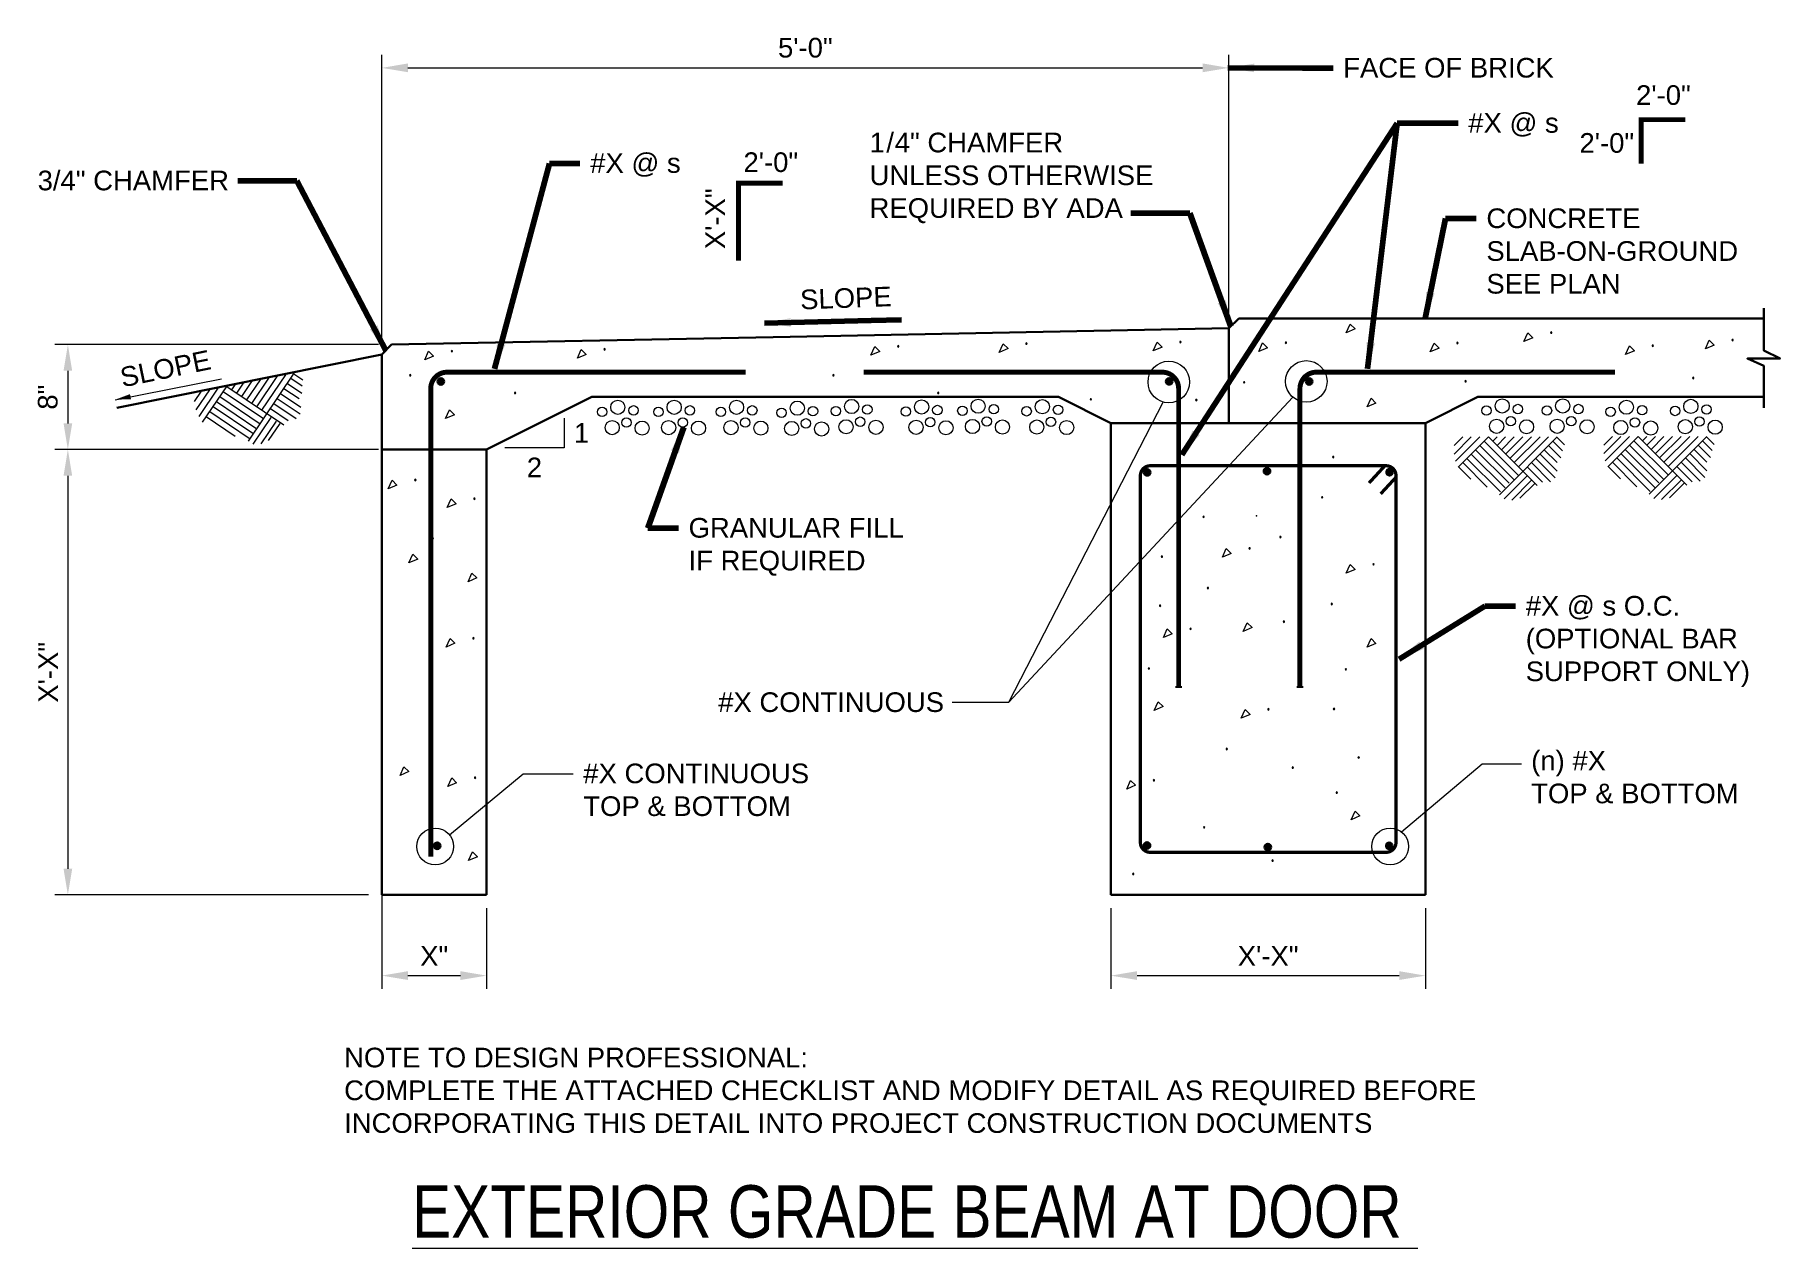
# Model space of a CAD drawing. Header units: inches. Extents: x -793 to -660, y 838 to 930.
import ezdxf

# ---------------------------------------------------------------- set-up
doc = ezdxf.new("R2010")
doc.units = ezdxf.units.IN
doc.header["$LTSCALE"] = 5
doc.header["$MEASUREMENT"] = 0
for name, color, linetype, lineweight in [('S-ANNO-DIMS', 1, 'Continuous', 20), ('S-ANNO-TEXT', 7, 'Continuous', 20), ('S-DELT-PATT', 7, 'Continuous', 15), ('S-DETL', 3, 'Continuous', 30)]:
    doc.layers.add(name, color=color, linetype=linetype, lineweight=lineweight)
doc.styles.add('Romans', font='arial.ttf')
doc.dimstyles.get("Standard").update_dxf_attribs({"dimtxt": 0.18, "dimasz": 0.18, "dimexe": 0.18, "dimexo": 0.0625, "dimgap": 0.09, "dimtad": 0, "dimtih": 1, "dimtoh": 1, "dimdec": 4, "dimzin": 0, "dimdsep": 46, "dimtxsty": 'Standard', "dimcen": 0.09, "dimadec": 0, "dimazin": 0, "dimtfac": 1, "dimtdec": 4, "dimtofl": 0, "dimtmove": 0, "dimatfit": 3, "dimfxl": 1, "dimtolj": 1, "dimtzin": 0, "dimarcsym": 0})
doc.dimstyles.new('Ticks', dxfattribs={"dimscale": 12, "dimtxt": 0.1, "dimasz": 0.1, "dimexe": 0.06, "dimexo": 0.06, "dimgap": 0.04, "dimtad": 1, "dimzin": 12, "dimdsep": 46, "dimtxsty": 'Standard', "dimblk": 'ARCHTICK', "dimcen": 0, "dimdle": 0.06, "dimclrd": 256, "dimclre": 256, "dimclrt": 256, "dimaunit": 1, "dimadec": 3, "dimazin": 3, "dimtfac": 1, "dimtofl": 0, "dimtmove": 0, "dimatfit": 3, "dimfxl": 0.18, "dimtolj": 1, "dimtzin": 0, "dimlwd": -1, "dimlwe": -1, "dimarcsym": 0})

# ---------------------------------------------------------------- blocks, each defined once
blk = doc.blocks.new('*D1')
at = {"layer": 'Defpoints', "color": 0, "transparency": 16777216}
for p in [(-711.39, 864.75), (-687.39, 864.75), (-687.39, 858.59)]:
    blk.add_point(p, dxfattribs=at)
at = {"layer": 'S-ANNO-DIMS', "transparency": 16777216}
for p, q in [((-711.39, 863.75), (-711.39, 857.59)), ((-687.39, 863.75), (-687.39, 857.59)), ((-709.39, 858.59), (-689.39, 858.59))]:
    blk.add_line(p, q, dxfattribs=at)
for points in [[(-709.39, 858.93), (-709.39, 858.26), (-711.39, 858.59)], [(-689.39, 858.93), (-689.39, 858.26), (-687.39, 858.59)]]:
    blk.add_solid(points, dxfattribs=at)
at = {"layer": 'S-ANNO-DIMS', "transparency": 16777216, "insert": (-699.39, 860.09), "char_height": 1.5, "attachment_point": 5, "style": 'Romans'}
blk.add_mtext('\\A1;X\'-X"', dxfattribs=at)
blk = doc.blocks.new('*D2')
at = {"layer": 'Defpoints', "color": 0, "transparency": 16777216}
for p in [(-767.02, 865.75), (-759.02, 864.75), (-759.02, 858.59)]:
    blk.add_point(p, dxfattribs=at)
at = {"layer": 'S-ANNO-DIMS', "transparency": 16777216}
for p, q in [((-767.02, 864.75), (-767.02, 857.59)), ((-759.02, 863.75), (-759.02, 857.59)), ((-765.02, 858.59), (-761.02, 858.59))]:
    blk.add_line(p, q, dxfattribs=at)
for points in [[(-765.02, 858.93), (-765.02, 858.26), (-767.02, 858.59)], [(-761.02, 858.93), (-761.02, 858.26), (-759.02, 858.59)]]:
    blk.add_solid(points, dxfattribs=at)
at = {"layer": 'S-ANNO-DIMS', "transparency": 16777216, "insert": (-763.02, 860.09), "char_height": 1.5, "attachment_point": 5, "style": 'Romans'}
blk.add_mtext('\\A1;X"', dxfattribs=at)
blk = doc.blocks.new('*D3')
at = {"layer": 'Defpoints', "color": 0, "transparency": 16777216}
for p in [(-766.27, 906.75), (-790.97, 898.74), (-767.02, 898.74)]:
    blk.add_point(p, dxfattribs=at)
at = {"layer": 'S-ANNO-DIMS', "transparency": 16777216}
for p, q in [((-767.27, 906.75), (-791.97, 906.75)), ((-790.97, 904.75), (-790.97, 900.74)), ((-768.02, 898.74), (-791.97, 898.74))]:
    blk.add_line(p, q, dxfattribs=at)
for points in [[(-791.3, 904.75), (-790.64, 904.75), (-790.97, 906.75)], [(-791.3, 900.74), (-790.64, 900.74), (-790.97, 898.74)]]:
    blk.add_solid(points, dxfattribs=at)
at = {"layer": 'S-ANNO-DIMS', "transparency": 16777216, "insert": (-792.5, 902.74), "char_height": 1.5, "attachment_point": 5, "rotation": 90, "style": 'Romans'}
blk.add_mtext('\\A1;8"', dxfattribs=at)
blk = doc.blocks.new('*D4')
at = {"layer": 'Defpoints', "color": 0, "transparency": 16777216}
for p in [(-766.27, 898.74), (-790.97, 864.75), (-767.02, 864.75)]:
    blk.add_point(p, dxfattribs=at)
at = {"layer": 'S-ANNO-DIMS', "transparency": 16777216}
for p, q in [((-767.27, 898.74), (-791.97, 898.74)), ((-790.97, 896.74), (-790.97, 866.75)), ((-768.02, 864.75), (-791.97, 864.75))]:
    blk.add_line(p, q, dxfattribs=at)
for points in [[(-791.3, 896.74), (-790.64, 896.74), (-790.97, 898.74)], [(-791.3, 866.75), (-790.64, 866.75), (-790.97, 864.75)]]:
    blk.add_solid(points, dxfattribs=at)
at = {"layer": 'S-ANNO-DIMS', "transparency": 16777216, "insert": (-792.47, 881.74), "char_height": 1.5, "attachment_point": 5, "rotation": 90, "style": 'Romans'}
blk.add_mtext('\\A1;X\'-X"', dxfattribs=at)
blk = doc.blocks.new('*D5')
at = {"layer": 'Defpoints', "color": 0, "transparency": 16777216}
for p in [(-702.39, 927.87), (-702.39, 908), (-767.02, 905.99)]:
    blk.add_point(p, dxfattribs=at)
at = {"layer": 'S-ANNO-DIMS', "transparency": 16777216}
for p, q in [((-767.02, 906.99), (-767.02, 928.87)), ((-702.39, 909), (-702.39, 928.87)), ((-765.02, 927.87), (-704.39, 927.87))]:
    blk.add_line(p, q, dxfattribs=at)
for points in [[(-765.02, 928.21), (-765.02, 927.54), (-767.02, 927.87)], [(-704.39, 928.21), (-704.39, 927.54), (-702.39, 927.87)]]:
    blk.add_solid(points, dxfattribs=at)
at = {"layer": 'S-ANNO-DIMS', "transparency": 16777216, "insert": (-734.7, 929.4), "char_height": 1.5, "attachment_point": 5, "style": 'Romans'}
blk.add_mtext('\\A1;5\'-0"', dxfattribs=at)
blk = doc.blocks.new('_ArchTick')
at = {"color": 0, "linetype": 'ByBlock', "const_width": 0.15}
blk.add_lwpolyline([(-0.5, -0.5), (0.5, 0.5)], dxfattribs=at)

msp = doc.modelspace()

# ---------------------------------------------------------------- hatches: boundary and pattern name
at = {"layer": 'S-DETL'}
h = msp.add_hatch(color=256, dxfattribs=at)
h.dxf.hatch_style = 1
h.paths.add_polyline_path([(-762.763472, 903.9346004, 1), (-762.263472, 903.9346004, 1)])
h = msp.add_hatch(color=256, dxfattribs=at)
h.dxf.hatch_style = 1
h.paths.add_polyline_path([(-707.1875093, 903.9452259, 1), (-706.6875093, 903.9452259, 1)])
h = msp.add_hatch(color=256, dxfattribs=at)
h.dxf.hatch_style = 1
h.paths.add_polyline_path([(-696.5169379, 903.9313116, 1), (-696.0169379, 903.9313116, 1)])
h = msp.add_hatch(color=256, dxfattribs=at)
h.dxf.hatch_style = 1
h.paths.add_polyline_path([(-708.8622782, 897.0002824, 1), (-708.3622782, 897.0002824, 1)])
h = msp.add_hatch(color=256, dxfattribs=at)
h.dxf.hatch_style = 1
h.paths.add_polyline_path([(-699.7277545, 897.0987823, 1), (-699.2277545, 897.0987823, 1)])
h = msp.add_hatch(color=256, dxfattribs=at)
h.dxf.hatch_style = 1
h.paths.add_polyline_path([(-690.3695488, 897.0093039, 1), (-689.8695488, 897.0093039, 1)])
h = msp.add_hatch(color=256, dxfattribs=at)
h.dxf.hatch_style = 1
h.paths.add_polyline_path([(-763.033729, 868.5024657, 1), (-762.533729, 868.5024657, 1)])
h = msp.add_hatch(color=256, dxfattribs=at)
h.dxf.hatch_style = 1
h.paths.add_polyline_path([(-708.8839782, 868.5145407, 1), (-708.3839782, 868.5145407, 1)])
h = msp.add_hatch(color=256, dxfattribs=at)
h.dxf.hatch_style = 1
h.paths.add_polyline_path([(-699.656076, 868.4023823, 1), (-699.156076, 868.4023823, 1)])
h = msp.add_hatch(color=256, dxfattribs=at)
h.dxf.hatch_style = 1
h.paths.add_polyline_path([(-690.3971709, 868.4989009, 1), (-689.8971709, 868.4989009, 1)])

# ---------------------------------------------------------------- linework, layer by layer
for p, q in [((-705.9693651, 880.6030893), (-706.4693651, 880.6030893)), ((-696.7131549, 880.6030893), (-697.2131549, 880.6030893))]:
    msp.add_line(p, q)
at = {"layer": 'S-ANNO-TEXT'}
for p, q in [((-753.1119357, 901.1298738), (-753.1119357, 898.8767871)), ((-753.1119357, 898.8767871), (-757.6181089, 898.8767871))]:
    msp.add_line(p, q, dxfattribs=at)
at = {"layer": 'S-ANNO-TEXT', "flags": 128}
for points in [[(-697.4939992, 902.7269904), (-719.2121025, 879.4362834), (-723.4988406, 879.4362834)], [(-707.4057554, 902.3711968), (-719.2121025, 879.4362834)], [(-689.2248056, 869.5645429), (-683.0576948, 874.75053), (-680.0601427, 874.75053)]]:
    msp.add_lwpolyline(points, dxfattribs=at)
at = {"layer": 'S-ANNO-TEXT'}
msp.add_lwpolyline([(-761.857724, 869.3453706), (-756.2251631, 873.9946618), (-752.4233804, 873.9946618)], dxfattribs=at)
for centre, radius in [((-706.9693651, 903.8959825), 1.5860037), ((-696.4784527, 903.9452158), 1.5860037), ((-762.9401622, 868.4518924), 1.4035583), ((-690.0803666, 868.4518924), 1.4035583)]:
    msp.add_circle(centre, radius, dxfattribs=at)
at = {"layer": 'S-DELT-PATT'}
for p, q in [((-777.1945418, 899.387246), (-773.7043634, 904.5617839)), ((-776.9306101, 902.2652236), (-775.6346996, 904.1865402)), ((-776.5463468, 902.0060415), (-774.9912542, 904.3116214)), ((-776.1620834, 901.7468594), (-774.3478088, 904.4367026)), ((-773.9635455, 904.1775205), (-773.0985768, 903.5941001)), ((-773.7297633, 904.524126), (-773.0446874, 904.0620417)), ((-781.3006271, 902.4173637), (-780.7822629, 903.1858903)), ((-781.1755458, 901.7739183), (-780.1388175, 903.3109715)), ((-780.9629907, 901.2601617), (-779.4953721, 903.4360528)), ((-780.6865795, 900.8410781), (-778.8519267, 903.561134)), ((-779.1111088, 903.1768707), (-776.0514985, 901.1131916)), ((-778.8519267, 903.561134), (-774.4931029, 900.6211473)), ((-778.4676634, 903.3019519), (-778.2084813, 903.6862152)), ((-778.0834, 903.0427698), (-777.5650359, 903.8112965)), ((-777.6991367, 902.7835877), (-776.9215904, 903.9363777)), ((-777.3148734, 902.5244056), (-776.278145, 904.0614589)), ((-774.7410918, 903.0247306), (-773.2040385, 901.9880022)), ((-774.4819097, 903.4089939), (-773.3291197, 902.6314476)), ((-774.2227276, 903.7932572), (-773.1179017, 903.0480553)), ((-780.1478371, 901.6398174), (-777.1481896, 899.6165757)), ((-779.888655, 902.0240807), (-776.8690178, 899.9873631)), ((-779.6294729, 902.408344), (-776.6298254, 900.3851023)), ((-779.3702908, 902.7926074), (-776.2906893, 900.7154444)), ((-775.518638, 901.8719406), (-774.1539733, 900.9514798)), ((-775.2594559, 902.2562039), (-773.5549968, 901.1065549)), ((-775.0002738, 902.6404673), (-773.2558337, 901.4638583)), ((-780.4070192, 901.2555541), (-778.2068892, 899.7715796)), ((-776.8292691, 899.1408659), (-775.4541397, 901.1796326)), ((-776.2272836, 899.1710537), (-775.054381, 900.909999)), ((-775.6508584, 899.4220426), (-774.7745508, 900.7212561)), ((-685.2021537, 898.3962573), (-683.8911734, 899.7072376)), ((-685.2021537, 899.0517474), (-684.5466635, 899.7072376)), ((-685.0915397, 897.8513811), (-683.2356833, 899.7072376)), ((-684.9001775, 897.3872532), (-682.5801931, 899.7072376)), ((-683.2356833, 899.0517474), (-680.609036, 896.4251002)), ((-682.9079382, 899.3794925), (-680.2983419, 896.7698962)), ((-682.5801931, 899.7072376), (-678.8624744, 895.9895188)), ((-682.2524481, 899.3794925), (-681.924703, 899.7072376)), ((-681.924703, 899.0517474), (-681.2692129, 899.7072376)), ((-681.7497281, 895.2937816), (-677.3362721, 899.7072376)), ((-681.596958, 898.7240024), (-680.6137228, 899.7072376)), ((-681.2692129, 898.3962573), (-679.9582326, 899.7072376)), ((-680.9414678, 898.0685122), (-679.3027425, 899.7072376)), ((-680.6137228, 897.7407672), (-678.6472524, 899.7072376)), ((-680.2859777, 897.4130221), (-677.9917623, 899.7072376)), ((-677.9917623, 899.0517474), (-677.0494378, 898.1094148)), ((-677.6640172, 899.3794925), (-676.9262712, 898.6417384)), ((-677.3683911, 899.6751185), (-676.784079, 899.0907983)), ((-673.7795005, 898.4291494), (-672.4685203, 899.7401297)), ((-673.7795005, 899.0846396), (-673.1240104, 899.7401297)), ((-673.6688866, 897.8842733), (-671.8130301, 899.7401297)), ((-673.4775244, 897.4201453), (-671.15754, 899.7401297)), ((-671.8130301, 899.0846396), (-669.1863829, 896.4579923)), ((-671.4852851, 899.4123846), (-668.8756888, 896.8027883)), ((-671.15754, 899.7401297), (-667.4398212, 896.0224109)), ((-670.829795, 899.4123846), (-670.5020499, 899.7401297)), ((-670.5020499, 899.0846396), (-669.8465598, 899.7401297)), ((-670.327075, 895.3266737), (-665.913619, 899.7401297)), ((-670.1743048, 898.7568945), (-669.1910696, 899.7401297)), ((-669.8465598, 898.4291494), (-668.5355795, 899.7401297)), ((-669.5188147, 898.1014044), (-667.8800894, 899.7401297)), ((-669.1910696, 897.7736593), (-667.2245993, 899.7401297)), ((-668.8633246, 897.4459142), (-666.5691091, 899.7401297)), ((-666.5691091, 899.0846396), (-665.6267847, 898.142307)), ((-666.2413641, 899.4123846), (-665.5036181, 898.6746305)), ((-665.945738, 899.7080107), (-665.3614259, 899.1236904)), ((-684.5466635, 897.7407672), (-682.6701346, 895.86423)), ((-684.2189185, 898.0685122), (-681.6604668, 895.5100523)), ((-683.8911734, 898.3962573), (-681.3156708, 895.8207547)), ((-683.5634283, 898.7240024), (-681.0049766, 896.1655425)), ((-679.3027425, 897.7407672), (-677.8489801, 896.2869966)), ((-678.9749974, 898.0685122), (-677.4871332, 896.580648)), ((-678.6472524, 898.3962573), (-677.3362721, 897.085277)), ((-678.3195073, 898.7240024), (-677.3362721, 897.7407672)), ((-673.1240104, 897.7736593), (-671.2474815, 895.8971222)), ((-672.7962653, 898.1014044), (-670.2378136, 895.5429445)), ((-672.4685203, 898.4291494), (-669.8930176, 895.8536468)), ((-672.1407752, 898.7568945), (-669.5823235, 896.1984346)), ((-667.8800894, 897.7736593), (-666.426327, 896.3198887)), ((-667.5523443, 898.1014044), (-666.0644801, 896.6135401)), ((-667.2245993, 898.4291494), (-665.913619, 897.1181692)), ((-666.8968542, 898.7568945), (-665.913619, 897.7736593)), ((-684.8744086, 897.4130221), (-683.9355173, 896.4741308)), ((-681.3890059, 894.9753642), (-679.6501053, 896.7142648)), ((-680.7923215, 894.8901259), (-679.3091439, 896.3733034)), ((-679.6304876, 897.4130221), (-678.4665419, 896.2490683)), ((-673.4517555, 897.4459142), (-672.5128642, 896.507023)), ((-669.9663528, 895.0082563), (-668.2274522, 896.7471569)), ((-669.3696683, 894.923018), (-667.8864908, 896.4061955)), ((-668.7559411, 895.0594009), (-667.6478187, 896.1675234)), ((-668.2078344, 897.4459142), (-667.0438888, 896.2819604)), ((-680.1785942, 895.0265088), (-679.0704718, 896.1346312))]:
    msp.add_line(p, q, dxfattribs=at)
at = {"layer": 'S-DELT-PATT', "flags": 128}
for points in [[(-692.7535176, 907.9419711), (-693.4277805, 907.6543208), (-693.1284103, 908.3168638)], [(-719.2322396, 906.4452223), (-719.9065025, 906.157572), (-719.6071323, 906.820115)], [(-707.487694, 906.5577794), (-708.161957, 906.2701291), (-707.8625867, 906.9326722)], [(-699.4382163, 906.5052583), (-700.1124793, 906.217608), (-699.813109, 906.880151)], [(-686.3488157, 906.4877256), (-687.0230787, 906.2000753), (-686.7237084, 906.8626183)], [(-679.1971694, 907.2794281), (-679.8714324, 906.9917777), (-679.5720622, 907.6543208)], [(-665.354791, 906.7086701), (-666.0290539, 906.4210197), (-665.7296837, 907.0835628)], [(-763.0690938, 905.8654513), (-763.7433568, 905.577801), (-763.4439865, 906.240344)], [(-751.4226472, 906.0042989), (-752.0969102, 905.7166486), (-751.7975399, 906.3791916)], [(-729.018702, 906.2321464), (-729.692965, 905.9444961), (-729.3935947, 906.6070392)], [(-671.445824, 906.2805921), (-672.120087, 905.9929417), (-671.8207167, 906.6554848)], [(-761.4773753, 901.3995305), (-762.1516383, 901.1118802), (-761.852268, 901.7744232)], [(-691.1617991, 902.2837222), (-691.836062, 901.9960718), (-691.5366918, 902.6586149)], [(-765.8628886, 896.0310564), (-766.5371516, 895.743406), (-766.2377813, 896.4059491)], [(-761.3528304, 894.5971935), (-762.0270933, 894.3095432), (-761.7277231, 894.9720862)], [(-702.2095609, 890.807698), (-702.8838239, 890.5200477), (-702.5844536, 891.1825907)], [(-764.2711701, 890.3728074), (-764.9454331, 890.0851571), (-764.6460628, 890.7477001)], [(-692.7535176, 889.5957337), (-693.4277805, 889.3080834), (-693.1284103, 889.9706264)], [(-759.7611118, 888.9389445), (-760.4353748, 888.6512942), (-760.1360046, 889.3138373)], [(-700.6178424, 885.149449), (-701.2921054, 884.8617987), (-700.9927351, 885.5243418)], [(-761.4340773, 883.9554276), (-762.1083403, 883.6677773), (-761.8089701, 884.3303204)], [(-706.7068107, 884.6734054), (-707.3810737, 884.3857551), (-707.0817034, 885.0482981)], [(-691.1617991, 883.9374848), (-691.836062, 883.6498344), (-691.5366918, 884.3123775)], [(-707.4058023, 879.1222565), (-708.0800653, 878.8346062), (-707.7806951, 879.4971492)], [(-700.769598, 878.5291059), (-701.443861, 878.2414556), (-701.1444907, 878.9039987)], [(-764.952188, 874.161973), (-765.6264509, 873.8743227), (-765.3270807, 874.5368657)], [(-761.3077896, 873.3119345), (-761.9820526, 873.0242842), (-761.6826824, 873.6868272)], [(-709.5053079, 873.1155444), (-710.1795708, 872.8278941), (-709.8802006, 873.4904372)], [(-692.3836147, 870.7789765), (-693.0578776, 870.4913262), (-692.7585074, 871.1538692)], [(-759.7160711, 867.6536855), (-760.3903341, 867.3660352), (-760.0909639, 868.0285783)]]:
    msp.add_lwpolyline(points, close=True, dxfattribs=at)
for points in [[(-717.8805697, 906.8313182, 1), (-717.7768897, 906.8313182, 1)], [(-706.1360241, 906.9438754, 1), (-706.0323441, 906.9438754, 1)], [(-698.0865464, 906.8913543, 1), (-697.9828664, 906.8913543, 1)], [(-684.9971458, 906.8738216, 1), (-684.8934658, 906.8738216, 1)], [(-677.8454995, 907.665524, 1), (-677.7418195, 907.665524, 1)], [(-664.0031211, 907.094766, 1), (-663.8994411, 907.094766, 1)], [(-761.7174239, 906.2515472, 1), (-761.6137439, 906.2515472, 1)], [(-750.0709773, 906.3903949, 1), (-749.9672973, 906.3903949, 1)], [(-727.6670321, 906.6182424, 1), (-727.5633521, 906.6182424, 1)], [(-670.0941541, 906.666688, 1), (-669.9904741, 906.666688, 1)], [(-764.9008391, 904.4159484, 1), (-764.7971591, 904.4159484, 1)], [(-732.6123325, 904.4159484, 1), (-732.5086525, 904.4159484, 1)], [(-667.0080271, 904.2021058, 1), (-666.9043471, 904.2021058, 1)], [(-756.9047731, 903.0679141, 1), (-756.8010931, 903.0679141, 1)], [(-724.6162665, 903.0679141, 1), (-724.5125865, 903.0679141, 1)], [(-701.2699615, 903.8634272, 1), (-701.1662815, 903.8634272, 1)], [(-684.3799251, 903.9521058, 1), (-684.2762451, 903.9521058, 1)], [(-712.9698199, 902.5679141, 1), (-712.8661399, 902.5679141, 1)], [(-704.9203422, 902.5153929, 1), (-704.8166622, 902.5153929, 1)], [(-694.4721975, 898.1671761, 1), (-694.3685175, 898.1671761, 1)], [(-764.5112187, 896.4171523, 1), (-764.4075387, 896.4171523, 1)], [(-760.0011605, 894.9832894, 1), (-759.8974805, 894.9832894, 1)], [(-695.3184337, 895.088126, 1), (-695.2147537, 895.088126, 1)], [(-704.3656035, 893.6050219, 1), (-704.2619235, 893.6050219, 1)], [(-763.1845756, 891.9553624, 1), (-763.0808956, 891.9553624, 1)], [(-700.857891, 891.193794, 1), (-700.754211, 891.193794, 1)], [(-698.5018489, 892.060199, 1), (-698.3981689, 892.060199, 1)], [(-707.5490187, 890.5770949, 1), (-707.4453387, 890.5770949, 1)], [(-691.4018477, 889.9818297, 1), (-691.2981677, 889.9818297, 1)], [(-704.0413062, 888.1658669, 1), (-703.9376262, 888.1658669, 1)], [(-707.6916868, 886.8178326, 1), (-707.5880068, 886.8178326, 1)], [(-694.5852628, 886.9539026, 1), (-694.4815828, 886.9539026, 1)], [(-698.2356435, 885.6058684, 1), (-698.1319635, 885.6058684, 1)], [(-760.0824074, 884.3415236, 1), (-759.9787274, 884.3415236, 1)], [(-705.3551408, 885.0595014, 1), (-705.2514608, 885.0595014, 1)], [(-708.538556, 882.0315743, 1), (-708.434876, 882.0315743, 1)], [(-693.5139222, 881.9685225, 1), (-693.4102422, 881.9685225, 1)], [(-763.2658226, 881.3135966, 1), (-763.1621426, 881.3135966, 1)], [(-699.4179281, 878.9152019, 1), (-699.3142481, 878.9152019, 1)], [(-694.41624, 878.9494954, 1), (-694.31256, 878.9494954, 1)], [(-702.6013433, 875.8872749, 1), (-702.4976633, 875.8872749, 1)], [(-692.5344124, 875.239791, 1), (-692.4307324, 875.239791, 1)], [(-759.9561198, 873.6980305, 1), (-759.8524398, 873.6980305, 1)], [(-708.153638, 873.5016404, 1), (-708.049958, 873.5016404, 1)], [(-697.5694636, 874.4675389, 1), (-697.4657836, 874.4675389, 1)], [(-694.2071764, 872.5655279, 1), (-694.1034964, 872.5655279, 1)], [(-704.3243025, 869.9130891, 1), (-704.2206225, 869.9130891, 1)], [(-699.1070783, 867.3750873, 1), (-699.0033983, 867.3750873, 1)], [(-709.7387688, 866.3508805, 1), (-709.6350888, 866.3508805, 1)]]:
    msp.add_lwpolyline(points, format="xyb", close=True, dxfattribs=at)
at = {"layer": 'S-DELT-PATT'}
for centre, radius in [((-750.2092541, 901.615741), 0.3599856), ((-749.0102395, 901.9639146), 0.5399784), ((-747.811225, 901.7317989), 0.3599856), ((-745.9087037, 901.615741), 0.3599856), ((-744.7096891, 901.9639146), 0.5399784), ((-743.5106746, 901.7317989), 0.3599856), ((-741.14738, 901.615741), 0.3599856), ((-739.9483655, 901.9639146), 0.5399784), ((-738.7493509, 901.7317989), 0.3599856), ((-736.5156052, 901.5511315), 0.3599856), ((-735.3165907, 901.8993051), 0.5399784), ((-734.1175762, 901.6671893), 0.3599856), ((-732.3703483, 901.6795509), 0.3599856), ((-731.1713338, 902.0277244), 0.5399784), ((-729.9723192, 901.7956087), 0.3599856), ((-727.0281027, 901.6412857), 0.3599856), ((-725.8290882, 901.9894592), 0.5399784), ((-724.6300737, 901.7573435), 0.3599856), ((-722.7198414, 901.6986835), 0.3599856), ((-721.5208268, 902.046857), 0.5399784), ((-720.3218123, 901.8147413), 0.3599856), ((-717.8179977, 901.6604183), 0.3599856), ((-716.6189832, 902.0085918), 0.5399784), ((-715.4199686, 901.7764761), 0.3599856), ((-682.7306128, 901.7174465), 0.3599856), ((-681.5315982, 902.06562), 0.5399784), ((-680.3325837, 901.8335043), 0.3599856), ((-678.1157324, 901.7174465), 0.3599856), ((-676.9167178, 902.06562), 0.5399784), ((-675.7177033, 901.8335043), 0.3599856), ((-673.2577823, 901.6228868), 0.3599856), ((-672.0587678, 901.9710604), 0.5399784), ((-670.8597532, 901.7389447), 0.3599856), ((-668.3367427, 901.6859263), 0.3599856), ((-667.1377282, 902.0340998), 0.5399784), ((-665.9387136, 901.8019841), 0.3599856), ((-749.4358475, 900.4167265), 0.5399784), ((-748.3528908, 900.8035235), 0.3599856), ((-747.1536888, 900.378103), 0.5399784), ((-745.1352971, 900.4167265), 0.5399784), ((-744.0523404, 900.8035235), 0.3599856), ((-742.8531384, 900.378103), 0.5399784), ((-740.3739734, 900.4167265), 0.5399784), ((-739.2910168, 900.8035235), 0.3599856), ((-738.0918147, 900.378103), 0.5399784), ((-735.7421987, 900.352117), 0.5399784), ((-734.659242, 900.738914), 0.3599856), ((-733.46004, 900.3134935), 0.5399784), ((-731.5969418, 900.4805363), 0.5399784), ((-730.5139851, 900.8673334), 0.3599856), ((-729.314783, 900.4419129), 0.5399784), ((-726.2546962, 900.4422711), 0.5399784), ((-725.1717395, 900.8290682), 0.3599856), ((-723.9725375, 900.4036477), 0.5399784), ((-721.9464348, 900.4996689), 0.5399784), ((-720.8634781, 900.886466), 0.3599856), ((-719.6642761, 900.4610455), 0.5399784), ((-717.0445912, 900.4614037), 0.5399784), ((-715.9616345, 900.8482008), 0.3599856), ((-714.7624324, 900.4227803), 0.5399784), ((-681.9572062, 900.5184319), 0.5399784), ((-680.8742495, 900.905229), 0.3599856), ((-679.6750475, 900.4798085), 0.5399784), ((-677.3423258, 900.5184319), 0.5399784), ((-676.2593691, 900.905229), 0.3599856), ((-675.0601671, 900.4798085), 0.5399784), ((-672.4843757, 900.4238723), 0.5399784), ((-671.4014191, 900.8106693), 0.3599856), ((-670.202217, 900.3852488), 0.5399784), ((-667.5633361, 900.4869117), 0.5399784), ((-666.4803795, 900.8737088), 0.3599856), ((-665.2811774, 900.4482883), 0.5399784)]:
    msp.add_circle(centre, radius, dxfattribs=at)
msp.add_point((-700.2810023, 893.6772525), dxfattribs=at)
at = {"layer": 'S-DETL', "linetype": 'Continuous'}
for p, q in [((-702.3872668, 908.0036722), (-701.6372668, 908.7536722)), ((-701.6372668, 908.7536722), (-661.5726412, 908.7536722)), ((-696.3872668, 908.7536722), (-701.6372668, 908.7536722)), ((-737.1645874, 907.3214383), (-766.2682708, 906.7505054)), ((-702.3872668, 908.0036722), (-737.1645874, 907.3214383)), ((-702.3872668, 900.7536722), (-702.3872668, 908.0036722)), ((-787.2438987, 901.9196058), (-767.0181265, 905.9857954)), ((-767.0181265, 905.9857954), (-766.2682708, 906.7505054)), ((-767.0181265, 905.9857954), (-767.0181265, 864.7536722)), ((-759.0181265, 898.7357954), (-750.9823729, 902.7536722)), ((-737.1645874, 902.7536722), (-750.9823729, 902.7536722)), ((-715.3872668, 902.7536722), (-737.1645874, 902.7536722)), ((-711.3872668, 900.7536722), (-715.3872668, 902.7536722)), ((-687.3872668, 900.7536722), (-683.3872668, 902.7536722)), ((-683.3872668, 902.7536722), (-661.5726412, 902.7536722)), ((-711.3872668, 900.7536722), (-711.3872668, 864.7536722)), ((-711.3872668, 900.7536722), (-687.3872668, 900.7536722)), ((-687.3872668, 900.7536722), (-687.3872668, 864.7536722)), ((-759.0181265, 898.7357954), (-767.0181265, 898.7357954)), ((-759.0181265, 898.7357954), (-759.0181265, 864.7536722)), ((-767.0181265, 864.7536722), (-759.0181265, 864.7536722)), ((-711.3872668, 864.7536722), (-687.3872668, 864.7536722))]:
    msp.add_line(p, q, dxfattribs=at)
for points, const_width in [([(-667.559385, 923.9214177), (-670.9301654, 923.9214177), (-670.9301654, 920.5506373)], 0.375), ([(-736.4351281, 919.0739428), (-739.8059085, 919.0739428), (-739.8059085, 913.1617449)], 0.375), ([(-690.4919642, 897.4962047), (-691.6921267, 896.1886371)], 0.25), ([(-689.6390681, 896.6220036), (-690.8007791, 895.3629426)], 0.25)]:
    msp.add_lwpolyline(points, dxfattribs=dict(at, const_width=const_width))
msp.add_lwpolyline([(-661.5726412, 909.5218567), (-661.5726412, 906.3103436), (-660.3282714, 905.6881588), (-662.817011, 905.6881588), (-661.5726412, 905.1412969), (-661.5726412, 901.9218567)], dxfattribs=at)
at = {"layer": 'S-DETL', "linetype": 'Continuous', "const_width": 0.375}
for points in [[(-739.2578717, 904.6459825), (-762.034505, 904.6459825, 0.4142135624), (-763.284505, 903.3959825), (-763.284505, 867.6698684)], [(-730.2459984, 904.6459825), (-707.4693651, 904.6459825, -0.4142135624), (-706.2193651, 903.3959825), (-706.2193651, 880.6030893)], [(-672.9365215, 904.6459825), (-695.7131549, 904.6459825, 0.4142135624), (-696.9631549, 903.3959825), (-696.9631549, 880.6030893)]]:
    msp.add_lwpolyline(points, format="xyb", dxfattribs=at)
at = {"layer": 'S-DETL', "linetype": 'Continuous', "const_width": 0.25}
msp.add_lwpolyline([(-689.6372668, 896.7536722), (-689.6372668, 868.7536722, -0.4142135624), (-690.3872668, 868.0036722), (-708.3872668, 868.0036722, -0.4142135624), (-709.1372668, 868.7536722), (-709.1372668, 896.7536722, -0.4142135624), (-708.3872668, 897.5036722), (-690.3872668, 897.5036722, -0.4142135624)], format="xyb", close=True, dxfattribs=at)
at = {"layer": 'S-DETL'}
for centre in [(-762.513472, 903.9346004), (-706.9375093, 903.9452259), (-696.2669379, 903.9313116), (-708.6122782, 897.0002824), (-699.4777545, 897.0987823), (-690.1195488, 897.0093039), (-762.783729, 868.5024657), (-708.6339782, 868.5145407), (-699.406076, 868.4023823), (-690.1471709, 868.4989009)]:
    msp.add_circle(centre, 0.25, dxfattribs=at)

# ---------------------------------------------------------------- texts
at = {"layer": 'S-ANNO-TEXT', "style": 'Romans', "width": 0.8}
msp.add_text('%%UEXTERIOR GRADE BEAM AT DOOR ', height=4, dxfattribs=at).set_placement((-764.7059609, 838.5950855))
at = {"layer": 'S-ANNO-TEXT', "style": 'Romans'}
for s, insert, char_height, attachment_point in [('\\A1;FACE OF BRICK', (-693.6597298, 928.6312496), 1.499999989, 1), ('2\'-0"', (-671.316023, 926.5452166), 1.49999999, 1), ('\\A1;#X @ s', (-684.1208837, 924.4226828), 1.49999999, 1), ('\\A1;{\\T1.1;1/}4" CHAMFER\\PUNLESS OTHERWISE\\PREQUIRED BY ADA', (-729.802324, 916.011418), 1.499999989, 7), ('2\'-0"', (-675.6353571, 922.8936997), 1.49999999, 1), ('2\'-0"', (-739.4213772, 921.423021), 1.49999999, 1), ('\\A1;#X @ s', (-751.1158312, 921.3598321), 1.49999999, 1), ('\\A1;3/4" CHAMFER', (-793.2768291, 920.0269805), 1.499999989, 1), ('\\A1;CONCRETE \\PSLAB-ON-GROUND\\PSEE PLAN', (-682.7384155, 917.1444563), 1.499999989, 1), ('\\A1;{\\T1.2;1}', (-752.3619357, 900.7564), 1.499999989, 1), ('\\A1;{\\T1.2;2}', (-755.9538695, 898.1267872), 1.499999989, 1), ('\\A1;GRANULAR FILL\\PIF REQUIRED', (-743.6102595, 893.5180266), 1.499999989, 1), ('\\A1;#X @ s O.C.\\P(OPTIONAL BAR\\PSUPPORT ONLY)', (-679.7373481, 887.5677502), 1.499999989, 1), ('\\A1;#X CONTINUOUS ', (-741.3494544, 880.2123748), 1.499999989, 1), ('\\A1;(n) #X \\PTOP & BOTTOM', (-679.3190394, 875.7466752), 1.499999989, 1), ('\\A1;#X CONTINUOUS \\PTOP & BOTTOM', (-751.6426846, 874.7753575), 1.499999989, 1), ('NOTE TO DESIGN PROFESSIONAL: \\PCOMPLETE THE ATTACHED CHECKLIST AND MODIFY DETAIL AS REQUIRED BEFORE \\PINCORPORATING THIS DETAIL INTO PROJECT CONSTRUCTION DOCUMENTS', (-769.890715, 853.0896285), 1.499999989, 1)]:
    msp.add_mtext(s, dxfattribs=dict(at, insert=insert, char_height=char_height, attachment_point=attachment_point))
at = {"layer": 'S-ANNO-TEXT', "char_height": 1.49999999, "attachment_point": 1, "style": 'Romans'}
for s, insert, rotation in [('X\'-X"', (-742.322057, 914.0376948), 90), ('\\A1;SLOPE', (-735.1267595, 910.9315308), 2.07316589), ('\\A1;SLOPE', (-787.100052, 904.951628), 11.650068468)]:
    msp.add_mtext(s, dxfattribs=dict(at, insert=insert, rotation=rotation))

# ---------------------------------------------------------------- dimensions: what is measured, and where the dimension line sits
at = {"layer": 'S-ANNO-DIMS'}
for base, p1, p2, text, picture, middle in [((-702.3872668, 927.8721504), (-767.0181265, 905.9857954), (-702.3872668, 908.0036722), '5\'-0"', '*D5', (-734.7026967, 927.8721504)), ((-759.0181265, 858.5923229), (-767.0181265, 865.7536722), (-759.0181265, 864.7536722), 'X"', '*D2', (-763.0181265, 858.5923229)), ((-687.3872668, 858.5923229), (-711.3872668, 864.7536722), (-687.3872668, 864.7536722), 'X\'-X"', '*D1', (-699.3872668, 858.5923229))]:
    dim = msp.add_linear_dim(base=base, p1=p1, p2=p2, text=text, dimstyle='Standard', override={"dimscale": 16, "dimtxt": 0.09375, "dimasz": 0.125, "dimexe": 0.0625, "dimgap": 0.0625, "dimtih": 0, "dimtoh": 0, "dimdec": 5, "dimlfac": 1, "dimrnd": 0.03125, "dimzin": 7, "dimlunit": 4, "dimtxsty": 'Romans', "dimcen": 0.125, "dimclrd": 256, "dimclre": 256, "dimclrt": 256, "dimadec": 4, "dimtdec": 5, "dimtofl": 1, "dimtvp": 1, "dimfrac": 2, "dimtzin": 3, "dimlwd": 65535, "dimlwe": 65535}, dxfattribs=at)
    dim.commit()
    dim.dimension.update_dxf_attribs({"geometry": picture, "text_midpoint": middle, "dimtype": 128})
for base, p1, p2, text, picture, middle in [((-790.9690187, 898.7357954), (-766.2682708, 906.7505054), (-767.0181265, 898.7357954), '8"', '*D3', (-790.9690187, 902.7431504)), ((-790.9690187, 864.7536722), (-766.2682708, 898.7357954), (-767.0181265, 864.7536722), 'X\'-X"', '*D4', (-790.9690187, 881.7447338))]:
    dim = msp.add_linear_dim(base=base, p1=p1, p2=p2, angle=90, text=text, dimstyle='Standard', override={"dimscale": 16, "dimtxt": 0.09375, "dimasz": 0.125, "dimexe": 0.0625, "dimgap": 0.0625, "dimtih": 0, "dimtoh": 0, "dimdec": 5, "dimlfac": 1, "dimrnd": 0.03125, "dimzin": 7, "dimlunit": 4, "dimtxsty": 'Romans', "dimcen": 0.125, "dimclrd": 256, "dimclre": 256, "dimclrt": 256, "dimadec": 4, "dimtdec": 5, "dimtofl": 1, "dimtvp": 1, "dimfrac": 2, "dimtzin": 3, "dimlwd": 65535, "dimlwe": 65535}, dxfattribs=at)
    dim.commit()
    dim.dimension.update_dxf_attribs({"geometry": picture, "text_midpoint": middle, "dimtype": 128})

# ---------------------------------------------------------------- leaders
at = {"layer": 'S-ANNO-TEXT'}
for points, dimstyle, override in [([(-702.4564006, 927.8748698), (-696.7683127, 927.8505539), (-694.4404256, 927.8505539)], 'Standard', {"dimscale": 16, "dimtxt": 0.09375, "dimasz": 0.125, "dimexe": 0.0625, "dimgap": 0.0625, "dimtad": 0, "dimtih": 0, "dimtoh": 0, "dimdec": 5, "dimlfac": 16, "dimrnd": 0.03125, "dimzin": 7, "dimlunit": 4, "dimtxsty": 'Romans', "dimcen": 0.125, "dimclrd": 256, "dimclre": 256, "dimclrt": 256, "dimadec": 4, "dimtdec": 5, "dimtofl": 1, "dimtvp": 1, "dimfrac": 2, "dimtzin": 3, "dimlwd": 65535, "dimlwe": 65535}), ([(-705.9693651, 898.3410917), (-689.5573537, 923.641987), (-687.2294666, 923.641987)], 'Standard', {"dimscale": 16, "dimtxt": 0.09375, "dimasz": 0.125, "dimexe": 0.0625, "dimgap": 0.0625, "dimtad": 0, "dimtih": 0, "dimtoh": 0, "dimdec": 5, "dimlfac": 16, "dimrnd": 0.03125, "dimzin": 7, "dimlunit": 4, "dimtxsty": 'Romans', "dimcen": 0.125, "dimclrd": 256, "dimclre": 256, "dimclrt": 256, "dimadec": 4, "dimtdec": 5, "dimtofl": 1, "dimtvp": 1, "dimfrac": 2, "dimtzin": 3, "dimlwd": 65535, "dimlwe": 65535}), ([(-691.8014207, 904.8959825), (-689.5573537, 923.641987), (-684.9015794, 923.641987)], 'Standard', {"dimscale": 16, "dimtxt": 0.09375, "dimasz": 0.125, "dimexe": 0.0625, "dimgap": 0.0625, "dimtad": 0, "dimtih": 0, "dimtoh": 0, "dimdec": 5, "dimlfac": 16, "dimrnd": 0.03125, "dimzin": 7, "dimlunit": 4, "dimtxsty": 'Romans', "dimcen": 0.125, "dimclrd": 256, "dimclre": 256, "dimclrt": 256, "dimadec": 4, "dimtdec": 5, "dimtofl": 1, "dimtvp": 1, "dimfrac": 2, "dimtzin": 3, "dimlwd": 65535, "dimlwe": 65535}), ([(-758.4191375, 904.8959825), (-754.224414, 920.5791363), (-751.8965269, 920.5791363)], 'Standard', {"dimscale": 16, "dimtxt": 0.09375, "dimasz": 0.125, "dimexe": 0.0625, "dimgap": 0.0625, "dimtad": 0, "dimtih": 0, "dimtoh": 0, "dimdec": 5, "dimlfac": 16, "dimrnd": 0.03125, "dimzin": 7, "dimlunit": 4, "dimtxsty": 'Romans', "dimcen": 0.125, "dimclrd": 256, "dimclre": 256, "dimclrt": 256, "dimadec": 4, "dimtdec": 5, "dimtofl": 1, "dimtvp": 1, "dimfrac": 2, "dimtzin": 3, "dimlwd": 65535, "dimlwe": 65535}), ([(-766.7094317, 906.3006053), (-773.5055026, 919.2462847), (-778.0107992, 919.2462847)], 'Standard', {"dimscale": 16, "dimtxt": 0.09375, "dimasz": 0.125, "dimexe": 0.0625, "dimgap": 0.0625, "dimtad": 0, "dimtih": 0, "dimtoh": 0, "dimdec": 5, "dimlfac": 16, "dimrnd": 0.03125, "dimzin": 7, "dimlunit": 4, "dimtxsty": 'Romans', "dimcen": 0.125, "dimclrd": 256, "dimclre": 256, "dimclrt": 256, "dimadec": 4, "dimtdec": 5, "dimtofl": 1, "dimtvp": 1, "dimfrac": 2, "dimtzin": 3, "dimlwd": 65535, "dimlwe": 65535}), ([(-702.2479113, 908.1430276), (-705.3534737, 916.7875094), (-709.8587702, 916.7875094)], 'Standard', {"dimscale": 16, "dimtxt": 0.09375, "dimasz": 0.125, "dimexe": 0.0625, "dimgap": 0.0625, "dimtad": 0, "dimtih": 0, "dimtoh": 0, "dimdec": 5, "dimlfac": 16, "dimrnd": 0.03125, "dimzin": 7, "dimlunit": 4, "dimtxsty": 'Romans', "dimcen": 0.125, "dimclrd": 256, "dimclre": 256, "dimclrt": 256, "dimadec": 4, "dimtdec": 5, "dimtofl": 1, "dimtvp": 1, "dimfrac": 2, "dimtzin": 3, "dimlwd": 65535, "dimlwe": 65535}), ([(-687.4131995, 908.7536722), (-685.8469984, 916.3637605), (-683.5191113, 916.3637605)], 'Standard', {"dimscale": 16, "dimtxt": 0.09375, "dimasz": 0.125, "dimexe": 0.0625, "dimgap": 0.0625, "dimtad": 0, "dimtih": 0, "dimtoh": 0, "dimdec": 5, "dimlfac": 16, "dimrnd": 0.03125, "dimzin": 7, "dimlunit": 4, "dimtxsty": 'Romans', "dimcen": 0.125, "dimclrd": 256, "dimclre": 256, "dimclrt": 256, "dimadec": 4, "dimtdec": 5, "dimtofl": 1, "dimtvp": 1, "dimfrac": 2, "dimtzin": 3, "dimlwd": 65535, "dimlwe": 65535}), ([(-737.8212938, 908.3955441), (-729.6793276, 908.5871264), (-727.352172, 908.6454826)], 'Standard', {"dimscale": 16, "dimtxt": 0.09375, "dimasz": 0.125, "dimexe": 0.0625, "dimgap": 0.0625, "dimtad": 0, "dimtih": 0, "dimtoh": 0, "dimdec": 5, "dimlfac": 16, "dimrnd": 0.03125, "dimzin": 7, "dimlunit": 4, "dimtxsty": 'Romans', "dimcen": 0.125, "dimclrd": 256, "dimclre": 256, "dimclrt": 256, "dimadec": 4, "dimtdec": 5, "dimtofl": 1, "dimtvp": 1, "dimfrac": 2, "dimtzin": 3, "dimlwd": 65535, "dimlwe": 65535}), ([(-787.3697127, 902.5454217), (-779.2431324, 904.1427418)], 'Ticks', {"dimgap": 0.04, "dimtad": 0}), ([(-743.9784994, 900.4511925), (-746.7188424, 892.7373308), (-744.3909553, 892.7373308)], 'Standard', {"dimscale": 16, "dimtxt": 0.09375, "dimasz": 0.125, "dimexe": 0.0625, "dimgap": 0.0625, "dimtad": 0, "dimtih": 0, "dimtoh": 0, "dimdec": 5, "dimlfac": 16, "dimrnd": 0.03125, "dimzin": 7, "dimlunit": 4, "dimtxsty": 'Romans', "dimcen": 0.125, "dimclrd": 256, "dimclre": 256, "dimclrt": 256, "dimadec": 4, "dimtdec": 5, "dimtofl": 1, "dimtvp": 1, "dimfrac": 2, "dimtzin": 3, "dimlwd": 65535, "dimlwe": 65535}), ([(-689.3872668, 882.7536722), (-682.845931, 886.7870545), (-680.5180439, 886.7870545)], 'Standard', {"dimscale": 16, "dimtxt": 0.09375, "dimasz": 0.125, "dimexe": 0.0625, "dimgap": 0.0625, "dimtad": 0, "dimtih": 0, "dimtoh": 0, "dimdec": 5, "dimlfac": 16, "dimrnd": 0.03125, "dimzin": 7, "dimlunit": 4, "dimtxsty": 'Romans', "dimcen": 0.125, "dimclrd": 256, "dimclre": 256, "dimclrt": 256, "dimadec": 4, "dimtdec": 5, "dimtofl": 1, "dimtvp": 1, "dimfrac": 2, "dimtzin": 3, "dimlwd": 65535, "dimlwe": 65535})]:
    msp.add_leader(points, dimstyle=dimstyle, override=override, dxfattribs=at)

doc.saveas('drawing.dxf')
